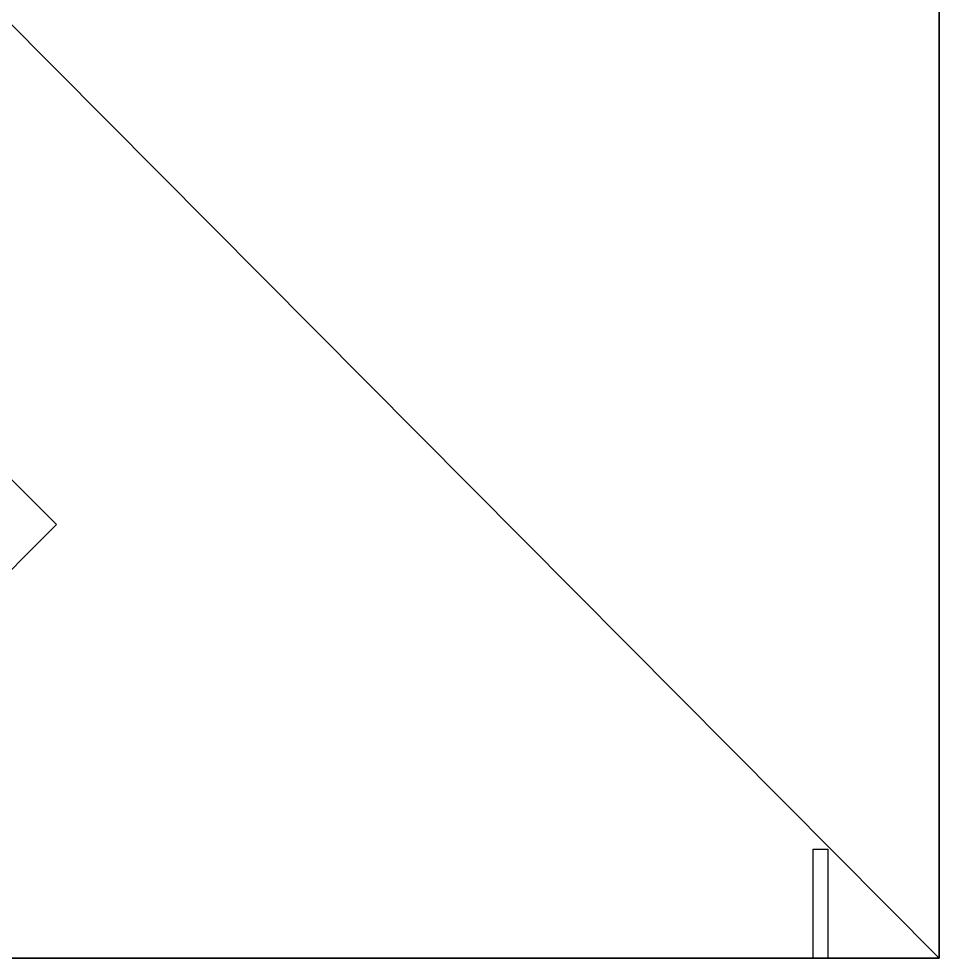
# Model space of a CAD drawing. Header units: millimetres. Extents: x -4450 to 26, y -548 to 1271.
# Drawn here: x -896.8 to -610, y 0 to 292.8 of the extents above; entities that cross this region are included whole.
import ezdxf

# ---------------------------------------------------------------- set-up
doc = ezdxf.new("R2010")
doc.units = ezdxf.units.MM
doc.header["$LTSCALE"] = 25.4
doc.layers.get('0').update_dxf_attribs({"true_color": 0xffffff})
for name, color, linetype, true_color in [('ABF_cuttingLines', 190, 'Continuous', 0x9900ff), ('ABF_Label', 252, 'Continuous', 0x777799), ('DSIDE-4.5', 190, 'Continuous', 0x9900ff)]:
    doc.layers.add(name, color=color, linetype=linetype, true_color=true_color)

# ---------------------------------------------------------------- blocks, each defined once
blk = doc.blocks.new('Group27#1')
at = {"layer": 'DSIDE-4.5', "color": 0}
blk.add_polyline3d([(0, -2.25, 0), (0, -2.25, 34), (0, 2.25, 34), (0, 2.25, 0), (0, -2.25, 0)], close=True, dxfattribs=at)
blk = doc.blocks.new('Group65#1')
at = {"layer": 'ABF_Label', "color": 0}
blk.add_polyline3d([(-144.86, 0, 0), (-170.26, -25.4, 0), (-195.66, 0, 0), (-170.26, 25.4, 0), (-144.86, 0, 0)], close=True, dxfattribs=at)
blk = doc.blocks.new('Group74#1')
at = {"layer": 'ABF_cuttingLines', "color": 0}
blk.add_polyline3d([(600, 622, 0), (0, 622, 0), (0, 18, 0), (600, 18, 0), (600, 622, 0)], close=True, dxfattribs=at)
blk = doc.blocks.new('______ 1. ___#6')
at = {"layer": 'ABF_cuttingLines', "color": 0}
for p, q in [((600, 622, 18), (600, 18, 18)), ((600, 622), (600, 18)), ((600, 622, 18), (600, 18, 18)), ((600, 622), (600, 18)), ((600, 18, 18), (0, 18, 18)), ((600, 18), (0, 18)), ((600, 18, 18), (0, 18, 18)), ((600, 18), (0, 18)), ((600, 18, 18), (600, 18)), ((600, 18, 18), (600, 18))]:
    blk.add_line(p, q, dxfattribs=at)
at = {"color": 0, "extrusion": (0, 1, -1.19522e-15), "rotation": 90}
blk.add_blockref('Group27#1', (-563, 18, 18), dxfattribs=at)
at = {"layer": 'ABF_cuttingLines', "color": 0}
blk.add_blockref('Group74#1', (0, 0, 18), dxfattribs=at)
at = {"layer": 'ABF_Label', "color": 0, "xscale": 0.979918693552369, "yscale": 0.979918693552369, "rotation": 90}
blk.add_blockref('Group65#1', (300, 320, 18), dxfattribs=at)
at = {"color": 7, "true_color": 0xffffff}
mesh = blk.add_polyface(dxfattribs=at)
corners = [(600, 18, 18), (0, 622, 18), (0, 18, 18), (600, 622, 18)]
mesh.append_faces([[corners[k] for k in face] for face in [(0, 1, 2), (1, 0, 3)]], dxfattribs={"vtx0": -1, "color": 7})
at = {"color": 0}
mesh = blk.add_polyface(dxfattribs=at)
corners = [(600, 622), (0, 18), (0, 622), (600, 18)]
mesh.append_faces([[corners[k] for k in face] for face in [(0, 1, 2), (1, 0, 3)]], dxfattribs={"vtx0": -1, "color": 0})
mesh = blk.add_polyface(dxfattribs=at)
corners = [(600, 622), (600, 18, 18), (600, 18), (600, 622, 18)]
mesh.append_faces([[corners[k] for k in face] for face in [(0, 1, 2), (1, 0, 3)]], dxfattribs={"vtx0": -1, "color": 0})
mesh = blk.add_polyface(dxfattribs=at)
corners = [(600, 18, 18), (0, 18), (600, 18), (0, 18, 18)]
mesh.append_faces([[corners[k] for k in face] for face in [(0, 1, 2), (1, 0, 3)]], dxfattribs={"vtx0": -1, "color": 0})
blk = doc.blocks.new('WOOD_BAMBOO_THICKNESS_18')
at = {"color": 0}
blk.add_blockref('______ 1. ___#6', (-1210, -18), dxfattribs=at)

msp = doc.modelspace()

# ---------------------------------------------------------------- block references
at = {"color": 0}
msp.add_blockref('WOOD_BAMBOO_THICKNESS_18', (0, 0), dxfattribs=at)

doc.saveas('drawing.dxf')
